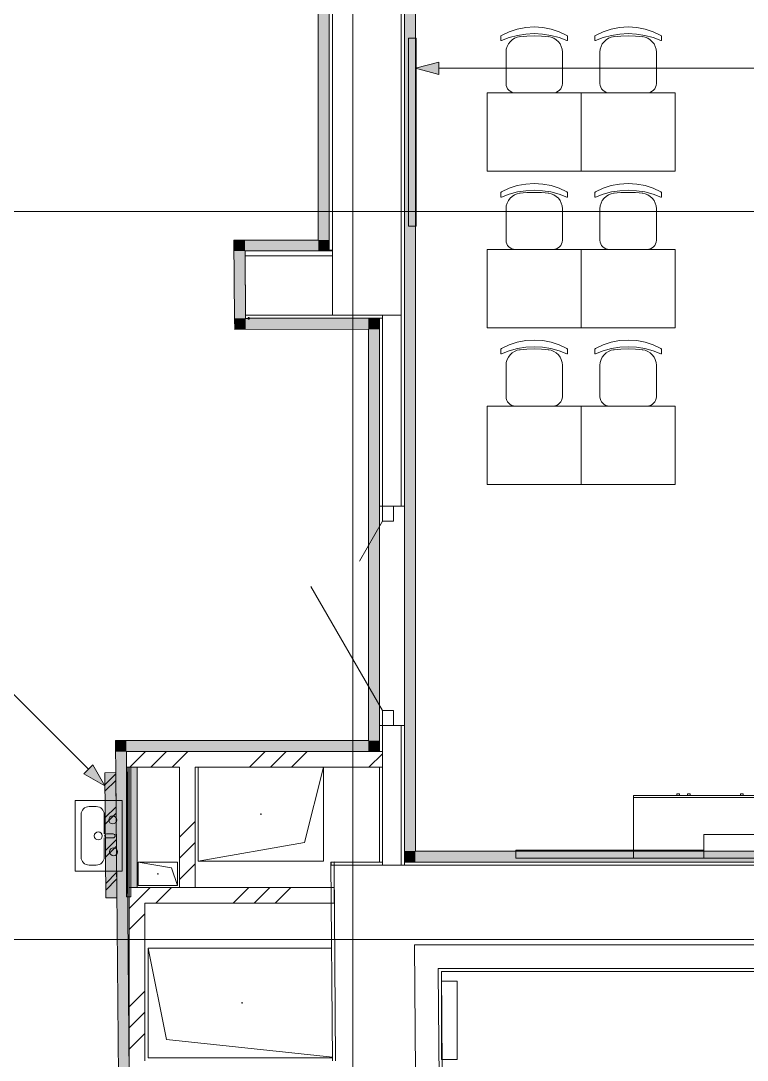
# Model space of a CAD drawing. Header units: millimetres. Extents: x 0 to 1189, y 0 to 841.
# Drawn here: x 771 to 817.4, y 363.2 to 429.5 of the extents above; entities that cross this region are included whole.
import ezdxf

# ---------------------------------------------------------------- set-up
doc = ezdxf.new("R2010")
doc.units = ezdxf.units.MM

msp = doc.modelspace()

# ---------------------------------------------------------------- hatches: boundary and pattern name
at = {"true_color": 0xf1d696}
h = msp.add_hatch(color=41, dxfattribs=at)
h.dxf.hatch_style = 2
h.paths.add_polyline_path([(795.468215, 376.516346), (795.468215, 457.69147), (796.168216, 457.69147), (796.168216, 376.516346)])
h = msp.add_hatch(color=41, dxfattribs=at)
h.dxf.hatch_style = 2
h.paths.add_polyline_path([(789.968207, 454.763465), (790.668208, 454.763465), (790.668208, 415.541406), (789.968207, 415.541406)])
at = {"true_color": 0x999999}
h = msp.add_hatch(color=253, dxfattribs=at)
h.dxf.hatch_style = 2
h.paths.add_polyline_path([(795.718216, 428.436425), (796.218216, 428.436425), (796.218216, 416.436407), (795.718216, 416.436407)])
at = {"true_color": 0x0077b0}
h = msp.add_hatch(color=144, dxfattribs=at)
h.dxf.hatch_style = 2
h.paths.add_polyline_path([(796.168216, 426.509422), (797.661219, 426.909423), (797.661219, 426.109422)])
at = {"true_color": 0xf1d696}
h = msp.add_hatch(color=41, dxfattribs=at)
h.dxf.hatch_style = 2
h.paths.add_polyline_path([(784.584199, 415.541406), (785.2842, 415.541406), (785.2902, 414.841404)])
h = msp.add_hatch(color=41, dxfattribs=at)
h.dxf.hatch_style = 2
h.paths.add_polyline_path([(785.2902, 414.841404), (784.590199, 414.841404), (784.584199, 415.541406)])
h = msp.add_hatch(color=41, dxfattribs=at)
h.dxf.hatch_style = 2
h.paths.add_polyline_path([(789.968207, 415.541406), (789.968207, 414.841404), (785.2902, 414.841404), (785.2842, 415.541406)])
h = msp.add_hatch(color=41, dxfattribs=at)
h.dxf.hatch_style = 2
h.paths.add_polyline_path([(789.968207, 415.541406), (790.668208, 415.541406), (790.668208, 414.841404)])
h = msp.add_hatch(color=41, dxfattribs=at)
h.dxf.hatch_style = 2
h.paths.add_polyline_path([(789.968207, 414.841404), (789.968207, 415.541406), (790.668208, 414.841404)])
h = msp.add_hatch(color=41, dxfattribs=at)
h.dxf.hatch_style = 2
h.paths.add_polyline_path([(784.590199, 414.841404), (785.2902, 414.841404), (785.3252, 410.535398), (784.625199, 410.534398)])
h = msp.add_hatch(color=41, dxfattribs=at)
h.dxf.hatch_style = 2
h.paths.add_polyline_path([(785.3252, 410.535398), (784.631199, 409.834397), (784.625199, 410.534398)])
h = msp.add_hatch(color=41, dxfattribs=at)
h.dxf.hatch_style = 2
h.paths.add_polyline_path([(785.3252, 410.535398), (785.3312, 409.835397), (784.631199, 409.834397)])
h = msp.add_hatch(color=41, dxfattribs=at)
h.dxf.hatch_style = 2
h.paths.add_polyline_path([(785.3312, 409.835397), (785.3252, 410.535398), (793.168212, 410.540398), (793.168212, 409.840397)])
h = msp.add_hatch(color=7)
h.dxf.hatch_style = 2
h.paths.add_polyline_path([(785.4352, 410.536398), (785.461638, 410.472835), (785.5252, 410.446398), (785.588763, 410.472835), (785.6152, 410.536398), (785.588763, 410.604961), (785.5252, 410.631398), (785.461638, 410.604961)])
h = msp.add_hatch(color=41, dxfattribs=at)
h.dxf.hatch_style = 2
h.paths.add_polyline_path([(793.168212, 409.840397), (793.168212, 410.540398), (793.868213, 410.541398)])
h = msp.add_hatch(color=41, dxfattribs=at)
h.dxf.hatch_style = 2
h.paths.add_polyline_path([(793.868213, 409.841397), (793.168212, 409.840397), (793.868213, 410.541398)])
h = msp.add_hatch(color=41, dxfattribs=at)
h.dxf.hatch_style = 2
h.paths.add_polyline_path([(793.168212, 409.840397), (793.868213, 409.841397), (793.868213, 383.566357), (793.168212, 383.566357)])
h = msp.add_hatch(color=41, dxfattribs=at)
h.dxf.hatch_style = 2
h.paths.add_polyline_path([(777.016187, 383.566357), (777.716188, 383.566357), (777.722188, 382.866356)])
h = msp.add_hatch(color=41, dxfattribs=at)
h.dxf.hatch_style = 2
h.paths.add_polyline_path([(777.722188, 382.866356), (777.022187, 382.866356), (777.016187, 383.566357)])
h = msp.add_hatch(color=41, dxfattribs=at)
h.dxf.hatch_style = 2
h.paths.add_polyline_path([(793.168212, 383.566357), (793.168212, 382.866356), (777.722188, 382.866356), (777.716188, 383.566357)])
h = msp.add_hatch(color=41, dxfattribs=at)
h.dxf.hatch_style = 2
h.paths.add_polyline_path([(793.168212, 383.566357), (793.868213, 383.566357), (793.868213, 382.866356)])
h = msp.add_hatch(color=41, dxfattribs=at)
h.dxf.hatch_style = 2
h.paths.add_polyline_path([(793.168212, 382.866356), (793.168212, 383.566357), (793.868213, 382.866356)])
h = msp.add_hatch(color=41, dxfattribs=at)
h.dxf.hatch_style = 2
h.paths.add_polyline_path([(777.022187, 382.866356), (777.722188, 382.866356), (777.902188, 362.116324), (777.202187, 362.116324)])
at = {"true_color": 0x0077b0}
h = msp.add_hatch(color=144, dxfattribs=at)
h.dxf.hatch_style = 2
h.paths.add_polyline_path([(776.341186, 380.683352), (775.003184, 381.456353), (775.568185, 382.022354)])
h = msp.add_hatch(color=7)
h.dxf.hatch_style = 2
h.paths.add_polyline_path([(778.402189, 374.192342), (778.002189, 374.192342), (778.002189, 381.866354), (778.402189, 381.866354)])
at = {"true_color": 0xfd8379}
h = msp.add_hatch(color=11, dxfattribs=at)
h.dxf.hatch_style = 2
h.paths.add_polyline_path([(777.103187, 373.525341), (776.403186, 373.519341), (776.334186, 381.518354), (777.034187, 381.525354)])
at = {"true_color": 0xf1d696}
h = msp.add_hatch(color=41, dxfattribs=at)
h.dxf.hatch_style = 2
h.paths.add_polyline_path([(795.468215, 376.516346), (796.168216, 376.516346), (795.468215, 375.816345)])
h = msp.add_hatch(color=41, dxfattribs=at)
h.dxf.hatch_style = 2
h.paths.add_polyline_path([(796.168216, 376.516346), (796.168216, 375.816345), (795.468215, 375.816345)])
h = msp.add_hatch(color=41, dxfattribs=at)
h.dxf.hatch_style = 2
h.paths.add_polyline_path([(851.315301, 376.516346), (851.321301, 375.816345), (796.168216, 375.816345), (796.168216, 376.516346)])
at = {"true_color": 0x999999}
h = msp.add_hatch(color=253, dxfattribs=at)
h.dxf.hatch_style = 2
h.paths.add_polyline_path([(802.588226, 376.066345), (802.588226, 376.566346), (814.588245, 376.566346), (814.588245, 376.066345)])

# ---------------------------------------------------------------- linework, layer by layer
at = {"color": 7, "lineweight": 0}
for points in [[(792.17321, 251.095154), (792.17321, 721.485873)], [(790.668208, 473.927495), (790.668208, 414.894405)], [(790.868208, 473.777495), (790.868208, 414.541404)], [(790.868208, 414.894405), (790.868208, 473.777495)], [(795.268215, 410.741398), (795.268215, 473.777495)], [(795.468215, 398.54138), (795.468215, 473.927495)], [(795.468215, 457.69147), (795.468215, 376.516346)], [(796.168216, 376.516346), (796.168216, 456.991469)], [(790.668208, 415.541406), (790.668208, 455.463467)], [(789.968207, 454.763465), (789.968207, 415.541406)], [(198.085303, 417.371408), (863.72632, 417.371408)], [(784.584199, 415.541406), (785.2842, 415.541406)], [(784.584199, 415.541406), (784.625199, 410.534398)], [(789.968207, 415.541406), (785.2842, 415.541406)], [(790.668208, 414.841404), (790.668208, 415.541406)], [(790.868208, 414.841404), (785.2902, 414.841404)], [(785.2902, 414.841404), (785.2922, 414.541404)], [(785.3252, 410.535398), (785.2902, 414.841404)], [(785.2902, 414.841404), (790.668208, 414.841404)], [(790.868208, 414.541404), (785.2922, 414.541404)], [(785.2922, 414.541404), (785.3232, 410.741398)], [(790.668208, 414.894405), (790.868208, 414.894405)], [(790.868208, 410.741398), (790.868208, 414.541404)], [(784.631199, 409.834397), (784.625199, 410.534398)], [(785.3232, 410.741398), (795.268215, 410.741398)], [(785.3232, 410.741398), (785.3252, 410.535398)], [(793.168212, 410.540398), (785.3252, 410.535398)], [(785.3252, 410.535398), (785.5252, 410.536398)], [(785.5252, 410.541398), (794.074213, 410.541398)], [(793.868213, 410.541398), (793.168212, 410.540398)], [(793.868213, 410.541398), (793.868213, 398.54138)], [(793.868213, 383.566357), (793.868213, 410.541398)], [(794.068213, 398.54138), (794.068213, 410.741398)], [(794.074213, 410.541398), (794.074213, 410.741398)], [(795.268215, 410.741398), (795.268215, 398.54138)], [(784.631199, 409.834397), (793.168212, 409.840397)], [(793.168212, 409.840397), (793.168212, 383.566357)], [(793.868213, 398.54138), (794.068213, 398.54138)], [(794.768214, 398.54138), (794.068213, 398.54138)], [(794.068213, 398.54138), (794.068213, 397.591378)], [(794.768214, 397.591378), (794.768214, 398.54138)], [(794.768214, 398.54138), (795.268215, 398.54138)], [(795.268215, 398.54138), (795.468215, 398.54138)], [(794.068213, 397.591378), (792.593211, 395.036374)], [(794.068213, 397.591378), (794.768214, 397.591378)], [(794.068213, 385.49136), (789.493206, 393.415372)], [(794.768214, 385.49136), (794.068213, 385.49136)], [(794.068213, 385.49136), (794.068213, 384.541358)], [(794.768214, 384.541358), (794.768214, 385.49136)], [(794.068213, 384.541358), (793.868213, 384.541358)], [(793.868213, 384.541358), (793.868213, 382.866356)], [(794.068213, 384.541358), (794.768214, 384.541358)], [(794.068213, 375.616345), (794.068213, 384.541358)], [(795.268215, 384.541358), (794.768214, 384.541358)], [(795.268215, 375.616345), (795.268215, 384.541358)], [(795.468215, 384.541358), (795.268215, 384.541358)], [(795.468215, 375.616345), (795.468215, 384.541358)], [(777.016187, 383.566357), (777.716188, 383.566357)], [(777.016187, 383.566357), (777.202187, 362.116324)], [(793.168212, 383.566357), (777.716188, 383.566357)], [(793.868213, 382.866356), (793.868213, 383.566357)], [(794.068213, 382.866356), (777.722188, 382.866356)], [(777.722188, 382.866356), (777.722188, 381.866354)], [(777.902188, 362.116324), (777.722188, 382.866356)], [(777.722188, 382.866356), (793.868213, 382.866356)], [(777.933189, 381.866354), (778.93319, 382.866356)], [(779.282191, 381.866354), (780.282192, 382.866356)], [(780.632193, 381.866354), (781.632194, 382.866356)], [(785.5662, 381.866354), (786.566202, 382.866356)], [(786.916202, 381.866354), (787.916204, 382.866356)], [(788.265204, 381.866354), (789.265206, 382.866356)], [(793.199212, 381.866354), (794.068213, 382.734355)], [(777.722188, 381.866354), (781.102193, 381.866354)], [(777.722188, 381.866354), (777.722188, 373.592341)], [(777.812188, 381.866354), (777.812188, 373.592341)], [(777.902188, 381.866354), (777.902188, 373.592341)], [(778.002189, 373.592341), (778.002189, 381.866354)], [(778.402189, 374.192342), (778.402189, 381.866354)], [(781.102193, 381.866354), (781.102193, 374.192342)], [(782.102195, 381.866354), (794.068213, 381.866354)], [(782.102195, 374.192342), (782.102195, 381.866354)], [(782.295195, 381.866354), (782.295195, 375.866345)], [(782.295195, 381.866354), (782.295195, 375.866345)], [(789.095206, 377.066347), (790.295207, 381.866354)], [(790.295207, 375.866345), (790.295207, 381.866354)], [(790.295207, 375.866345), (790.295207, 381.866354)], [(793.868213, 381.866354), (793.868213, 375.816345)], [(777.034187, 381.525354), (776.334186, 381.518354)], [(776.334186, 381.518354), (776.403186, 373.519341)], [(776.340186, 380.754352), (777.034187, 381.448353)], [(777.103187, 373.525341), (777.034187, 381.525354)], [(776.344186, 380.334352), (777.038187, 381.028353)], [(777.445188, 379.735351), (774.445183, 379.735351)], [(774.445183, 379.735351), (774.445183, 375.235344)], [(777.445188, 379.735351), (774.445183, 379.735351)], [(774.445183, 379.735351), (774.445183, 375.235344)], [(777.445188, 375.235344), (777.445188, 379.735351)], [(777.445188, 375.235344), (777.445188, 379.735351)], [(774.826184, 378.846349), (774.836528, 378.948568), (774.866184, 379.04385), (774.91309, 379.130131), (774.975184, 379.20535), (775.050403, 379.267444), (775.136684, 379.31435), (775.231966, 379.344006), (775.334185, 379.35435)], [(775.794185, 379.35435), (775.334185, 379.35435)], [(775.794185, 379.35435), (775.896691, 379.344006), (775.992107, 379.31435), (776.078406, 379.267444), (776.153561, 379.20535), (776.215543, 379.130131), (776.262327, 379.04385), (776.291883, 378.948568), (776.302186, 378.846349)], [(776.359186, 378.651349), (777.053187, 379.34535)], [(774.826184, 378.846349), (774.826184, 376.124345)], [(776.302186, 377.612348), (776.302186, 378.846349)], [(776.362186, 378.231349), (777.056187, 378.92535)], [(776.843187, 378.247349), (776.744437, 378.267208), (776.663687, 378.321474), (776.609186, 378.402177), (776.589186, 378.501349), (776.609186, 378.600099), (776.663687, 378.680849), (776.744437, 378.735349), (776.843187, 378.755349)], [(776.843187, 378.755349), (776.941937, 378.735349), (777.022687, 378.680849), (777.077187, 378.600099), (777.097187, 378.501349), (777.077187, 378.402177), (777.022687, 378.321474), (776.941937, 378.267208), (776.843187, 378.247349)], [(786.295201, 378.841349), (786.270201, 378.86635), (786.295201, 378.89135)], [(786.270201, 378.85935), (786.295201, 378.89135)], [(786.295201, 378.89135), (786.320201, 378.86635), (786.295201, 378.841349)], [(786.295201, 378.89135), (786.320201, 378.86635), (786.316201, 378.853349)], [(781.102193, 377.402347), (782.102195, 378.402349)], [(775.922185, 377.231347), (775.823013, 377.251206), (775.74231, 377.305472), (775.688044, 377.386175), (775.668185, 377.485347), (775.688044, 377.584098), (775.74231, 377.664848), (775.823013, 377.719348), (775.922185, 377.739348)], [(775.922185, 377.739348), (776.020936, 377.719348), (776.101686, 377.664848), (776.156186, 377.584098), (776.176186, 377.485347), (776.156186, 377.386175), (776.101686, 377.305472), (776.020936, 377.251206), (775.922185, 377.231347)], [(776.302186, 376.124345), (776.302186, 377.358347)], [(776.453186, 377.358347), (776.403811, 377.368207), (776.363436, 377.395222), (776.336186, 377.43555), (776.326186, 377.485347), (776.336186, 377.534722), (776.363436, 377.575098), (776.403811, 377.602348), (776.453186, 377.612348)], [(776.377186, 376.548346), (777.071187, 377.242347)], [(776.874187, 377.612348), (776.453186, 377.612348)], [(776.874187, 377.358347), (776.453186, 377.358347)], [(776.874187, 377.612348), (776.923562, 377.602348), (776.963937, 377.575098), (776.991187, 377.534722), (777.001187, 377.485347), (776.991187, 377.43555), (776.963937, 377.395222), (776.923562, 377.368207), (776.874187, 377.358347)], [(776.381186, 376.128345), (777.075187, 376.822346)], [(776.895187, 376.215345), (776.796437, 376.235205), (776.715687, 376.289471), (776.661187, 376.370174), (776.641187, 376.469346), (776.661187, 376.568096), (776.715687, 376.648846), (776.796437, 376.703346), (776.895187, 376.723346)], [(776.895187, 376.723346), (776.993937, 376.703346), (777.074687, 376.648846), (777.129187, 376.568096), (777.149187, 376.469346), (777.129187, 376.370174), (777.074687, 376.289471), (776.993937, 376.235205), (776.895187, 376.215345)], [(781.102193, 376.052345), (782.102195, 377.052347)], [(782.295195, 375.866345), (789.095206, 377.066347)], [(795.468215, 375.816345), (795.468215, 376.516346)], [(851.315301, 376.516346), (796.168216, 376.516346)], [(775.334185, 375.616345), (775.231966, 375.626647), (775.136684, 375.656204), (775.050403, 375.702987), (774.975184, 375.76497), (774.91309, 375.840124), (774.866184, 375.926423), (774.836528, 376.021839), (774.826184, 376.124345)], [(776.302186, 376.124345), (776.291883, 376.021839), (776.262327, 375.926423), (776.215543, 375.840124), (776.153561, 375.76497), (776.078406, 375.702987), (775.992107, 375.656204), (775.896691, 375.626647), (775.794185, 375.616345)], [(778.468189, 374.316343), (778.468189, 375.816345)], [(778.468189, 375.816345), (780.968193, 375.816345)], [(778.468189, 375.816345), (780.593193, 375.441344)], [(780.968193, 375.816345), (778.468189, 375.816345)], [(778.468189, 375.816345), (778.468189, 374.316343)], [(780.968193, 375.816345), (780.968193, 374.316343)], [(780.968193, 374.316343), (780.968193, 375.816345)], [(782.295195, 375.866345), (790.295207, 375.866345)], [(782.295195, 375.866345), (790.295207, 375.866345)], [(790.979208, 375.817345), (790.779208, 375.816345)], [(790.779208, 375.816345), (790.875208, 363.116325)], [(790.781208, 375.816345), (790.781208, 375.616345)], [(790.781208, 375.816345), (794.068213, 375.816345)], [(790.981208, 375.616345), (790.979208, 375.817345)], [(854.223305, 375.816345), (795.468215, 375.816345)], [(795.468215, 375.816345), (852.021302, 375.816345)], [(774.445183, 375.235344), (777.445188, 375.235344)], [(774.445183, 375.235344), (777.445188, 375.235344)], [(775.334185, 375.616345), (775.794185, 375.616345)], [(776.395186, 374.445343), (777.089187, 375.139344)], [(779.718191, 375.041344), (779.693191, 375.066344), (779.718191, 375.091344)], [(779.693191, 375.066344), (779.712191, 375.090344)], [(779.718191, 375.091344), (779.743191, 375.066344), (779.718191, 375.041344)], [(779.725191, 375.090344), (779.743191, 375.066344), (779.740191, 375.053344)], [(780.593193, 375.441344), (780.968193, 374.316343)], [(781.102193, 374.703343), (782.102195, 375.703345)], [(790.781208, 375.616345), (790.981208, 375.616345)], [(790.981208, 375.616345), (791.075209, 363.116325)], [(854.623306, 375.616345), (790.981208, 375.616345)], [(795.468215, 375.616345), (854.223305, 375.616345)], [(776.399186, 374.025342), (777.093187, 374.719343)], [(779.718191, 375.041344), (779.697191, 375.053344)], [(790.991208, 374.192342), (777.902188, 374.192342)], [(777.902188, 374.192342), (777.902188, 362.116324)], [(778.242189, 373.192341), (779.242191, 374.192342)], [(780.968193, 374.316343), (778.468189, 374.316343)], [(778.468189, 374.316343), (780.968193, 374.316343)], [(779.591191, 373.192341), (780.591193, 374.192342)], [(784.526199, 373.192341), (785.5262, 374.192342)], [(785.875201, 373.192341), (786.875202, 374.192342)], [(787.225203, 373.192341), (788.225204, 374.192342)], [(790.991208, 373.192341), (790.991208, 374.192342)], [(776.403186, 373.519341), (777.103187, 373.525341)], [(777.722188, 373.592341), (778.002189, 373.592341)], [(777.902188, 372.85234), (778.242189, 373.192341)], [(778.90219, 373.192341), (790.991208, 373.192341)], [(778.90219, 363.116325), (778.90219, 373.192341)], [(777.902188, 371.503338), (778.90219, 372.50334)], [(198.085303, 370.871337), (863.72632, 370.871337)], [(796.119216, 370.516337), (859.764314, 370.516337)], [(796.119216, 370.516337), (796.202216, 359.68632)], [(779.10219, 370.316336), (790.821208, 370.316336)], [(779.10219, 363.316326), (779.10219, 370.316336)], [(780.269192, 364.483328), (779.10219, 370.316336)], [(779.10219, 370.316336), (779.10219, 363.316326)], [(790.821208, 370.316336), (779.10219, 370.316336)], [(797.631219, 369.016334), (797.631219, 368.816334)], [(797.631219, 369.016334), (861.276316, 369.016334)], [(797.632219, 368.816334), (797.631219, 369.016334)], [(797.632219, 368.816334), (797.702219, 359.69832)], [(797.832219, 368.816334), (861.476316, 368.816334)], [(797.902219, 359.69932), (797.832219, 368.816334)], [(798.83722, 368.198333), (797.837219, 368.198333)], [(797.837219, 368.198333), (797.837219, 363.198326)], [(798.83722, 363.198326), (798.83722, 368.198333)], [(777.902188, 366.568331), (778.90219, 367.568332)], [(785.102199, 366.791331), (785.077199, 366.816331), (785.102199, 366.841331)], [(785.096199, 366.792331), (785.077199, 366.816331), (785.081199, 366.829331)], [(785.102199, 366.841331), (785.127199, 366.816331), (785.102199, 366.791331)], [(785.102199, 366.841331), (785.124199, 366.829331)], [(785.127199, 366.816331), (785.109199, 366.792331)], [(777.902188, 365.219329), (778.90219, 366.21933)], [(777.902188, 363.870327), (778.90219, 364.870328)], [(790.874208, 363.341326), (780.269192, 364.483328)], [(790.874208, 363.316326), (779.10219, 363.316326)], [(779.10219, 363.316326), (790.874208, 363.316326)], [(797.837219, 363.198326), (798.83722, 363.198326)]]:
    msp.add_lwpolyline(points, dxfattribs=at)
at = {"color": 253, "lineweight": 0, "true_color": 0x999999}
for points in [[(801.666225, 428.610426), (802.159397, 428.844723), (802.676101, 429.014051), (803.209868, 429.116817), (803.754228, 429.151426), (804.29901, 429.116817), (804.83273, 429.014051), (805.349199, 428.844723), (805.842231, 428.610426)], [(801.666225, 428.610426), (802.159397, 428.844723), (802.676101, 429.014051), (803.209868, 429.116817), (803.754228, 429.151426), (804.29901, 429.116817), (804.83273, 429.014051), (805.349199, 428.844723), (805.842231, 428.610426)], [(807.666234, 428.610426), (808.159407, 428.844723), (808.67611, 429.014051), (809.209877, 429.116817), (809.754237, 429.151426), (810.299019, 429.116817), (810.832739, 429.014051), (811.349208, 428.844723), (811.84224, 428.610426)], [(807.666234, 428.610426), (808.159407, 428.844723), (808.67611, 429.014051), (809.209877, 429.116817), (809.754237, 429.151426), (810.299019, 429.116817), (810.832739, 429.014051), (811.349208, 428.844723), (811.84224, 428.610426)], [(795.718216, 428.436425), (796.218216, 428.436425)], [(795.718216, 416.436407), (795.718216, 428.436425)], [(796.218216, 428.436425), (796.218216, 416.436407)], [(801.619225, 428.526425), (801.63185, 428.574425), (801.666225, 428.610426)], [(801.619225, 428.526425), (801.63185, 428.574425), (801.666225, 428.610426)], [(801.619225, 428.526425), (801.619225, 428.309425)], [(801.619225, 428.526425), (801.619225, 428.309425)], [(801.662225, 428.282425), (801.649225, 428.279425), (801.628225, 428.28805), (801.619225, 428.309425)], [(801.662225, 428.282425), (801.649225, 428.279425), (801.628225, 428.28805), (801.619225, 428.309425)], [(801.662225, 428.282425), (802.166288, 428.472941), (802.685726, 428.610301), (803.216415, 428.693473), (803.754228, 428.721426), (804.292041, 428.693473), (804.82273, 428.610301), (805.342168, 428.472941), (805.846231, 428.282425)], [(801.662225, 428.282425), (802.166288, 428.472941), (802.685726, 428.610301), (803.216415, 428.693473), (803.754228, 428.721426), (804.292041, 428.693473), (804.82273, 428.610301), (805.342168, 428.472941), (805.846231, 428.282425)], [(801.954225, 427.539424), (801.971938, 427.727332), (802.022991, 427.904003), (802.104255, 428.065977), (802.212601, 428.2098), (802.3449, 428.332013), (802.498023, 428.42916), (802.668842, 428.497783), (802.854227, 428.534425)], [(801.954225, 427.539424), (801.971938, 427.727332), (802.022991, 427.904003), (802.104255, 428.065977), (802.212601, 428.2098), (802.3449, 428.332013), (802.498023, 428.42916), (802.668842, 428.497783), (802.854227, 428.534425)], [(802.813227, 428.529425), (803.282977, 428.5708), (803.754228, 428.584425), (804.225854, 428.5708), (804.695229, 428.529425)], [(802.813227, 428.529425), (803.282977, 428.5708), (803.754228, 428.584425), (804.225854, 428.5708), (804.695229, 428.529425)], [(804.654229, 428.534425), (804.839614, 428.497783), (805.010433, 428.42916), (805.163556, 428.332013), (805.295855, 428.2098), (805.404201, 428.065977), (805.485465, 427.904003), (805.536518, 427.727332), (805.554231, 427.539424)], [(804.654229, 428.534425), (804.839614, 428.497783), (805.010433, 428.42916), (805.163556, 428.332013), (805.295855, 428.2098), (805.404201, 428.065977), (805.485465, 427.904003), (805.536518, 427.727332), (805.554231, 427.539424)], [(805.842231, 428.610426), (805.876606, 428.574425), (805.889231, 428.526425)], [(805.842231, 428.610426), (805.876606, 428.574425), (805.889231, 428.526425)], [(805.889231, 428.309425), (805.880606, 428.28805), (805.859231, 428.279425), (805.846231, 428.282425)], [(805.889231, 428.309425), (805.880606, 428.28805), (805.859231, 428.279425), (805.846231, 428.282425)], [(805.889231, 428.526425), (805.889231, 428.309425)], [(805.889231, 428.526425), (805.889231, 428.309425)], [(807.619234, 428.526425), (807.631859, 428.574425), (807.666234, 428.610426)], [(807.619234, 428.526425), (807.631859, 428.574425), (807.666234, 428.610426)], [(807.619234, 428.526425), (807.619234, 428.309425)], [(807.619234, 428.526425), (807.619234, 428.309425)], [(807.662234, 428.282425), (807.649234, 428.279425), (807.628234, 428.28805), (807.619234, 428.309425)], [(807.662234, 428.282425), (807.649234, 428.279425), (807.628234, 428.28805), (807.619234, 428.309425)], [(807.662234, 428.282425), (808.166297, 428.472941), (808.685735, 428.610301), (809.216424, 428.693473), (809.754237, 428.721426), (810.29205, 428.693473), (810.822739, 428.610301), (811.342177, 428.472941), (811.84624, 428.282425)], [(807.662234, 428.282425), (808.166297, 428.472941), (808.685735, 428.610301), (809.216424, 428.693473), (809.754237, 428.721426), (810.29205, 428.693473), (810.822739, 428.610301), (811.342177, 428.472941), (811.84624, 428.282425)], [(807.954234, 427.539424), (807.971947, 427.727332), (808.023, 427.904003), (808.104264, 428.065977), (808.21261, 428.2098), (808.344909, 428.332013), (808.498032, 428.42916), (808.668851, 428.497783), (808.854236, 428.534425)], [(807.954234, 427.539424), (807.971947, 427.727332), (808.023, 427.904003), (808.104264, 428.065977), (808.21261, 428.2098), (808.344909, 428.332013), (808.498032, 428.42916), (808.668851, 428.497783), (808.854236, 428.534425)], [(808.813236, 428.529425), (809.282986, 428.5708), (809.754237, 428.584425), (810.225863, 428.5708), (810.695239, 428.529425)], [(808.813236, 428.529425), (809.282986, 428.5708), (809.754237, 428.584425), (810.225863, 428.5708), (810.695239, 428.529425)], [(810.654238, 428.534425), (810.839624, 428.497783), (811.010442, 428.42916), (811.163565, 428.332013), (811.295864, 428.2098), (811.40421, 428.065977), (811.485474, 427.904003), (811.536527, 427.727332), (811.55424, 427.539424)], [(810.654238, 428.534425), (810.839624, 428.497783), (811.010442, 428.42916), (811.163565, 428.332013), (811.295864, 428.2098), (811.40421, 428.065977), (811.485474, 427.904003), (811.536527, 427.727332), (811.55424, 427.539424)], [(811.84224, 428.610426), (811.876615, 428.574425), (811.88924, 428.526425)], [(811.84224, 428.610426), (811.876615, 428.574425), (811.88924, 428.526425)], [(811.88924, 428.309425), (811.880615, 428.28805), (811.85924, 428.279425), (811.84624, 428.282425)], [(811.88924, 428.309425), (811.880615, 428.28805), (811.85924, 428.279425), (811.84624, 428.282425)], [(811.88924, 428.526425), (811.88924, 428.309425)], [(811.88924, 428.526425), (811.88924, 428.309425)], [(801.954225, 425.536421), (801.954225, 427.539424)], [(801.954225, 425.536421), (801.954225, 427.539424)], [(805.554231, 425.536421), (805.554231, 427.539424)], [(805.554231, 425.536421), (805.554231, 427.539424)], [(807.954234, 425.536421), (807.954234, 427.539424)], [(807.954234, 425.536421), (807.954234, 427.539424)], [(811.55424, 425.536421), (811.55424, 427.539424)], [(811.55424, 425.536421), (811.55424, 427.539424)], [(800.755223, 424.93642), (806.755233, 424.93642)], [(800.755223, 419.936412), (800.755223, 424.93642)], [(802.554226, 424.93642), (802.433411, 424.948584), (802.320835, 424.983482), (802.218923, 425.038725), (802.1301, 425.11192), (802.056794, 425.200678), (802.001428, 425.302608), (801.96643, 425.415319), (801.954225, 425.536421)], [(802.554226, 424.93642), (802.433411, 424.948584), (802.320835, 424.983482), (802.218923, 425.038725), (802.1301, 425.11192), (802.056794, 425.200678), (802.001428, 425.302608), (801.96643, 425.415319), (801.954225, 425.536421)], [(804.95523, 424.93642), (802.554226, 424.93642)], [(804.95523, 424.93642), (802.554226, 424.93642)], [(805.554231, 425.536421), (805.542026, 425.415319), (805.507028, 425.302608), (805.451662, 425.200678), (805.378355, 425.11192), (805.289533, 425.038725), (805.187621, 424.983482), (805.075044, 424.948584), (804.95423, 424.93642)], [(805.554231, 425.536421), (805.542026, 425.415319), (805.507028, 425.302608), (805.451662, 425.200678), (805.378355, 425.11192), (805.289533, 425.038725), (805.187621, 424.983482), (805.075044, 424.948584), (804.95423, 424.93642)], [(806.755233, 424.93642), (812.755242, 424.93642)], [(806.755233, 419.936412), (806.755233, 424.93642)], [(806.755233, 424.93642), (806.755233, 419.936412)], [(808.554235, 424.93642), (808.433421, 424.948584), (808.320844, 424.983482), (808.218932, 425.038725), (808.13011, 425.11192), (808.056803, 425.200678), (808.001438, 425.302608), (807.966439, 425.415319), (807.954234, 425.536421)], [(808.554235, 424.93642), (808.433421, 424.948584), (808.320844, 424.983482), (808.218932, 425.038725), (808.13011, 425.11192), (808.056803, 425.200678), (808.001438, 425.302608), (807.966439, 425.415319), (807.954234, 425.536421)], [(810.955239, 424.93642), (808.554235, 424.93642)], [(810.955239, 424.93642), (808.554235, 424.93642)], [(811.55424, 425.536421), (811.542035, 425.415319), (811.507037, 425.302608), (811.451671, 425.200678), (811.378365, 425.11192), (811.289542, 425.038725), (811.18763, 424.983482), (811.075054, 424.948584), (810.954239, 424.93642)], [(811.55424, 425.536421), (811.542035, 425.415319), (811.507037, 425.302608), (811.451671, 425.200678), (811.378365, 425.11192), (811.289542, 425.038725), (811.18763, 424.983482), (811.075054, 424.948584), (810.954239, 424.93642)], [(812.755242, 424.93642), (812.755242, 419.936412)], [(806.755233, 419.936412), (800.755223, 419.936412)], [(812.755242, 419.936412), (806.755233, 419.936412)], [(801.666225, 418.61041), (802.159397, 418.844707), (802.676101, 419.014036), (803.209868, 419.116802), (803.754228, 419.151411), (804.29901, 419.116802), (804.83273, 419.014036), (805.349199, 418.844707), (805.842231, 418.61041)], [(801.666225, 418.61041), (802.159397, 418.844707), (802.676101, 419.014036), (803.209868, 419.116802), (803.754228, 419.151411), (804.29901, 419.116802), (804.83273, 419.014036), (805.349199, 418.844707), (805.842231, 418.61041)], [(807.666234, 418.61041), (808.159407, 418.844707), (808.67611, 419.014036), (809.209877, 419.116802), (809.754237, 419.151411), (810.299019, 419.116802), (810.832739, 419.014036), (811.349208, 418.844707), (811.84224, 418.61041)], [(807.666234, 418.61041), (808.159407, 418.844707), (808.67611, 419.014036), (809.209877, 419.116802), (809.754237, 419.151411), (810.299019, 419.116802), (810.832739, 419.014036), (811.349208, 418.844707), (811.84224, 418.61041)], [(801.619225, 418.52641), (801.63185, 418.57441), (801.666225, 418.61041)], [(801.619225, 418.52641), (801.63185, 418.57441), (801.666225, 418.61041)], [(801.619225, 418.52641), (801.619225, 418.30941)], [(801.619225, 418.52641), (801.619225, 418.30941)], [(801.662225, 418.28241), (801.649225, 418.27941), (801.628225, 418.288035), (801.619225, 418.30941)], [(801.662225, 418.28241), (801.649225, 418.27941), (801.628225, 418.288035), (801.619225, 418.30941)], [(801.662225, 418.28241), (802.166288, 418.472926), (802.685726, 418.610285), (803.216415, 418.693457), (803.754228, 418.72141), (804.292041, 418.693457), (804.82273, 418.610285), (805.342168, 418.472926), (805.846231, 418.28241)], [(801.662225, 418.28241), (802.166288, 418.472926), (802.685726, 418.610285), (803.216415, 418.693457), (803.754228, 418.72141), (804.292041, 418.693457), (804.82273, 418.610285), (805.342168, 418.472926), (805.846231, 418.28241)], [(801.954225, 417.539409), (801.971938, 417.727317), (802.022991, 417.903987), (802.104255, 418.065962), (802.212601, 418.209785), (802.3449, 418.331998), (802.498023, 418.429144), (802.668842, 418.497767), (802.854227, 418.53441)], [(801.954225, 417.539409), (801.971938, 417.727317), (802.022991, 417.903987), (802.104255, 418.065962), (802.212601, 418.209785), (802.3449, 418.331998), (802.498023, 418.429144), (802.668842, 418.497767), (802.854227, 418.53441)], [(802.813227, 418.52941), (803.282977, 418.570785), (803.754228, 418.58441), (804.225854, 418.570785), (804.695229, 418.52941)], [(802.813227, 418.52941), (803.282977, 418.570785), (803.754228, 418.58441), (804.225854, 418.570785), (804.695229, 418.52941)], [(804.654229, 418.53441), (804.839614, 418.497767), (805.010433, 418.429144), (805.163556, 418.331998), (805.295855, 418.209785), (805.404201, 418.065962), (805.485465, 417.903987), (805.536518, 417.727317), (805.554231, 417.539409)], [(804.654229, 418.53441), (804.839614, 418.497767), (805.010433, 418.429144), (805.163556, 418.331998), (805.295855, 418.209785), (805.404201, 418.065962), (805.485465, 417.903987), (805.536518, 417.727317), (805.554231, 417.539409)], [(805.842231, 418.61041), (805.876606, 418.57441), (805.889231, 418.52641)], [(805.842231, 418.61041), (805.876606, 418.57441), (805.889231, 418.52641)], [(805.889231, 418.30941), (805.880606, 418.288035), (805.859231, 418.27941), (805.846231, 418.28241)], [(805.889231, 418.30941), (805.880606, 418.288035), (805.859231, 418.27941), (805.846231, 418.28241)], [(805.889231, 418.52641), (805.889231, 418.30941)], [(805.889231, 418.52641), (805.889231, 418.30941)], [(807.619234, 418.52641), (807.631859, 418.57441), (807.666234, 418.61041)], [(807.619234, 418.52641), (807.631859, 418.57441), (807.666234, 418.61041)], [(807.619234, 418.52641), (807.619234, 418.30941)], [(807.619234, 418.52641), (807.619234, 418.30941)], [(807.662234, 418.28241), (807.649234, 418.27941), (807.628234, 418.288035), (807.619234, 418.30941)], [(807.662234, 418.28241), (807.649234, 418.27941), (807.628234, 418.288035), (807.619234, 418.30941)], [(807.662234, 418.28241), (808.166297, 418.472926), (808.685735, 418.610285), (809.216424, 418.693457), (809.754237, 418.72141), (810.29205, 418.693457), (810.822739, 418.610285), (811.342177, 418.472926), (811.84624, 418.28241)], [(807.662234, 418.28241), (808.166297, 418.472926), (808.685735, 418.610285), (809.216424, 418.693457), (809.754237, 418.72141), (810.29205, 418.693457), (810.822739, 418.610285), (811.342177, 418.472926), (811.84624, 418.28241)], [(807.954234, 417.539409), (807.971947, 417.727317), (808.023, 417.903987), (808.104264, 418.065962), (808.21261, 418.209785), (808.344909, 418.331998), (808.498032, 418.429144), (808.668851, 418.497767), (808.854236, 418.53441)], [(807.954234, 417.539409), (807.971947, 417.727317), (808.023, 417.903987), (808.104264, 418.065962), (808.21261, 418.209785), (808.344909, 418.331998), (808.498032, 418.429144), (808.668851, 418.497767), (808.854236, 418.53441)], [(808.813236, 418.52941), (809.282986, 418.570785), (809.754237, 418.58441), (810.225863, 418.570785), (810.695239, 418.52941)], [(808.813236, 418.52941), (809.282986, 418.570785), (809.754237, 418.58441), (810.225863, 418.570785), (810.695239, 418.52941)], [(810.654238, 418.53441), (810.839624, 418.497767), (811.010442, 418.429144), (811.163565, 418.331998), (811.295864, 418.209785), (811.40421, 418.065962), (811.485474, 417.903987), (811.536527, 417.727317), (811.55424, 417.539409)], [(810.654238, 418.53441), (810.839624, 418.497767), (811.010442, 418.429144), (811.163565, 418.331998), (811.295864, 418.209785), (811.40421, 418.065962), (811.485474, 417.903987), (811.536527, 417.727317), (811.55424, 417.539409)], [(811.84224, 418.61041), (811.876615, 418.57441), (811.88924, 418.52641)], [(811.84224, 418.61041), (811.876615, 418.57441), (811.88924, 418.52641)], [(811.88924, 418.30941), (811.880615, 418.288035), (811.85924, 418.27941), (811.84624, 418.28241)], [(811.88924, 418.30941), (811.880615, 418.288035), (811.85924, 418.27941), (811.84624, 418.28241)], [(811.88924, 418.52641), (811.88924, 418.30941)], [(811.88924, 418.52641), (811.88924, 418.30941)], [(801.954225, 415.536406), (801.954225, 417.539409)], [(801.954225, 415.536406), (801.954225, 417.539409)], [(805.554231, 415.536406), (805.554231, 417.539409)], [(805.554231, 415.536406), (805.554231, 417.539409)], [(807.954234, 415.536406), (807.954234, 417.539409)], [(807.954234, 415.536406), (807.954234, 417.539409)], [(811.55424, 415.536406), (811.55424, 417.539409)], [(811.55424, 415.536406), (811.55424, 417.539409)], [(796.218216, 416.436407), (795.718216, 416.436407)], [(800.755223, 414.936405), (806.755233, 414.936405)], [(800.755223, 409.936397), (800.755223, 414.936405)], [(802.554226, 414.936405), (802.433411, 414.948569), (802.320835, 414.983467), (802.218923, 415.038709), (802.1301, 415.111905), (802.056794, 415.200663), (802.001428, 415.302593), (801.96643, 415.415304), (801.954225, 415.536406)], [(802.554226, 414.936405), (802.433411, 414.948569), (802.320835, 414.983467), (802.218923, 415.038709), (802.1301, 415.111905), (802.056794, 415.200663), (802.001428, 415.302593), (801.96643, 415.415304), (801.954225, 415.536406)], [(804.95523, 414.936405), (802.554226, 414.936405)], [(804.95523, 414.936405), (802.554226, 414.936405)], [(805.554231, 415.536406), (805.542026, 415.415304), (805.507028, 415.302593), (805.451662, 415.200663), (805.378355, 415.111905), (805.289533, 415.038709), (805.187621, 414.983467), (805.075044, 414.948569), (804.95423, 414.936405)], [(805.554231, 415.536406), (805.542026, 415.415304), (805.507028, 415.302593), (805.451662, 415.200663), (805.378355, 415.111905), (805.289533, 415.038709), (805.187621, 414.983467), (805.075044, 414.948569), (804.95423, 414.936405)], [(806.755233, 414.936405), (812.755242, 414.936405)], [(806.755233, 409.936397), (806.755233, 414.936405)], [(806.755233, 414.936405), (806.755233, 409.936397)], [(808.554235, 414.936405), (808.433421, 414.948569), (808.320844, 414.983467), (808.218932, 415.038709), (808.13011, 415.111905), (808.056803, 415.200663), (808.001438, 415.302593), (807.966439, 415.415304), (807.954234, 415.536406)], [(808.554235, 414.936405), (808.433421, 414.948569), (808.320844, 414.983467), (808.218932, 415.038709), (808.13011, 415.111905), (808.056803, 415.200663), (808.001438, 415.302593), (807.966439, 415.415304), (807.954234, 415.536406)], [(810.955239, 414.936405), (808.554235, 414.936405)], [(810.955239, 414.936405), (808.554235, 414.936405)], [(811.55424, 415.536406), (811.542035, 415.415304), (811.507037, 415.302593), (811.451671, 415.200663), (811.378365, 415.111905), (811.289542, 415.038709), (811.18763, 414.983467), (811.075054, 414.948569), (810.954239, 414.936405)], [(811.55424, 415.536406), (811.542035, 415.415304), (811.507037, 415.302593), (811.451671, 415.200663), (811.378365, 415.111905), (811.289542, 415.038709), (811.18763, 414.983467), (811.075054, 414.948569), (810.954239, 414.936405)], [(812.755242, 414.936405), (812.755242, 409.936397)], [(806.755233, 409.936397), (800.755223, 409.936397)], [(812.755242, 409.936397), (806.755233, 409.936397)], [(801.666225, 408.610395), (802.159397, 408.844692), (802.676101, 409.014021), (803.209868, 409.116786), (803.754228, 409.151396), (804.29901, 409.116786), (804.83273, 409.014021), (805.349199, 408.844692), (805.842231, 408.610395)], [(801.666225, 408.610395), (802.159397, 408.844692), (802.676101, 409.014021), (803.209868, 409.116786), (803.754228, 409.151396), (804.29901, 409.116786), (804.83273, 409.014021), (805.349199, 408.844692), (805.842231, 408.610395)], [(807.666234, 408.610395), (808.159407, 408.844692), (808.67611, 409.014021), (809.209877, 409.116786), (809.754237, 409.151396), (810.299019, 409.116786), (810.832739, 409.014021), (811.349208, 408.844692), (811.84224, 408.610395)], [(807.666234, 408.610395), (808.159407, 408.844692), (808.67611, 409.014021), (809.209877, 409.116786), (809.754237, 409.151396), (810.299019, 409.116786), (810.832739, 409.014021), (811.349208, 408.844692), (811.84224, 408.610395)], [(801.619225, 408.526395), (801.63185, 408.574395), (801.666225, 408.610395)], [(801.619225, 408.526395), (801.63185, 408.574395), (801.666225, 408.610395)], [(801.619225, 408.526395), (801.619225, 408.309394)], [(801.619225, 408.526395), (801.619225, 408.309394)], [(801.662225, 408.282394), (801.649225, 408.279394), (801.628225, 408.288019), (801.619225, 408.309394)], [(801.662225, 408.282394), (801.649225, 408.279394), (801.628225, 408.288019), (801.619225, 408.309394)], [(801.662225, 408.282394), (802.166288, 408.47291), (802.685726, 408.61027), (803.216415, 408.693442), (803.754228, 408.721395), (804.292041, 408.693442), (804.82273, 408.61027), (805.342168, 408.47291), (805.846231, 408.282394)], [(801.662225, 408.282394), (802.166288, 408.47291), (802.685726, 408.61027), (803.216415, 408.693442), (803.754228, 408.721395), (804.292041, 408.693442), (804.82273, 408.61027), (805.342168, 408.47291), (805.846231, 408.282394)], [(801.954225, 407.539393), (801.971938, 407.727302), (802.022991, 407.903972), (802.104255, 408.065947), (802.212601, 408.209769), (802.3449, 408.331982), (802.498023, 408.429129), (802.668842, 408.497752), (802.854227, 408.534395)], [(801.954225, 407.539393), (801.971938, 407.727302), (802.022991, 407.903972), (802.104255, 408.065947), (802.212601, 408.209769), (802.3449, 408.331982), (802.498023, 408.429129), (802.668842, 408.497752), (802.854227, 408.534395)], [(802.813227, 408.529395), (803.282977, 408.57077), (803.754228, 408.584395), (804.225854, 408.57077), (804.695229, 408.529395)], [(802.813227, 408.529395), (803.282977, 408.57077), (803.754228, 408.584395), (804.225854, 408.57077), (804.695229, 408.529395)], [(804.654229, 408.534395), (804.839614, 408.497752), (805.010433, 408.429129), (805.163556, 408.331982), (805.295855, 408.209769), (805.404201, 408.065947), (805.485465, 407.903972), (805.536518, 407.727302), (805.554231, 407.539393)], [(804.654229, 408.534395), (804.839614, 408.497752), (805.010433, 408.429129), (805.163556, 408.331982), (805.295855, 408.209769), (805.404201, 408.065947), (805.485465, 407.903972), (805.536518, 407.727302), (805.554231, 407.539393)], [(805.842231, 408.610395), (805.876606, 408.574395), (805.889231, 408.526395)], [(805.842231, 408.610395), (805.876606, 408.574395), (805.889231, 408.526395)], [(805.889231, 408.309394), (805.880606, 408.288019), (805.859231, 408.279394), (805.846231, 408.282394)], [(805.889231, 408.309394), (805.880606, 408.288019), (805.859231, 408.279394), (805.846231, 408.282394)], [(805.889231, 408.526395), (805.889231, 408.309394)], [(805.889231, 408.526395), (805.889231, 408.309394)], [(807.619234, 408.526395), (807.631859, 408.574395), (807.666234, 408.610395)], [(807.619234, 408.526395), (807.631859, 408.574395), (807.666234, 408.610395)], [(807.619234, 408.526395), (807.619234, 408.309394)], [(807.619234, 408.526395), (807.619234, 408.309394)], [(807.662234, 408.282394), (807.649234, 408.279394), (807.628234, 408.288019), (807.619234, 408.309394)], [(807.662234, 408.282394), (807.649234, 408.279394), (807.628234, 408.288019), (807.619234, 408.309394)], [(807.662234, 408.282394), (808.166297, 408.47291), (808.685735, 408.61027), (809.216424, 408.693442), (809.754237, 408.721395), (810.29205, 408.693442), (810.822739, 408.61027), (811.342177, 408.47291), (811.84624, 408.282394)], [(807.662234, 408.282394), (808.166297, 408.47291), (808.685735, 408.61027), (809.216424, 408.693442), (809.754237, 408.721395), (810.29205, 408.693442), (810.822739, 408.61027), (811.342177, 408.47291), (811.84624, 408.282394)], [(807.954234, 407.539393), (807.971947, 407.727302), (808.023, 407.903972), (808.104264, 408.065947), (808.21261, 408.209769), (808.344909, 408.331982), (808.498032, 408.429129), (808.668851, 408.497752), (808.854236, 408.534395)], [(807.954234, 407.539393), (807.971947, 407.727302), (808.023, 407.903972), (808.104264, 408.065947), (808.21261, 408.209769), (808.344909, 408.331982), (808.498032, 408.429129), (808.668851, 408.497752), (808.854236, 408.534395)], [(808.813236, 408.529395), (809.282986, 408.57077), (809.754237, 408.584395), (810.225863, 408.57077), (810.695239, 408.529395)], [(808.813236, 408.529395), (809.282986, 408.57077), (809.754237, 408.584395), (810.225863, 408.57077), (810.695239, 408.529395)], [(810.654238, 408.534395), (810.839624, 408.497752), (811.010442, 408.429129), (811.163565, 408.331982), (811.295864, 408.209769), (811.40421, 408.065947), (811.485474, 407.903972), (811.536527, 407.727302), (811.55424, 407.539393)], [(810.654238, 408.534395), (810.839624, 408.497752), (811.010442, 408.429129), (811.163565, 408.331982), (811.295864, 408.209769), (811.40421, 408.065947), (811.485474, 407.903972), (811.536527, 407.727302), (811.55424, 407.539393)], [(811.84224, 408.610395), (811.876615, 408.574395), (811.88924, 408.526395)], [(811.84224, 408.610395), (811.876615, 408.574395), (811.88924, 408.526395)], [(811.88924, 408.309394), (811.880615, 408.288019), (811.85924, 408.279394), (811.84624, 408.282394)], [(811.88924, 408.309394), (811.880615, 408.288019), (811.85924, 408.279394), (811.84624, 408.282394)], [(811.88924, 408.526395), (811.88924, 408.309394)], [(811.88924, 408.526395), (811.88924, 408.309394)], [(801.954225, 405.53639), (801.954225, 407.539393)], [(801.954225, 405.53639), (801.954225, 407.539393)], [(805.554231, 405.53639), (805.554231, 407.539393)], [(805.554231, 405.53639), (805.554231, 407.539393)], [(807.954234, 405.53639), (807.954234, 407.539393)], [(807.954234, 405.53639), (807.954234, 407.539393)], [(811.55424, 405.53639), (811.55424, 407.539393)], [(811.55424, 405.53639), (811.55424, 407.539393)], [(802.554226, 404.936389), (802.433411, 404.948553), (802.320835, 404.983452), (802.218923, 405.038694), (802.1301, 405.11189), (802.056794, 405.200648), (802.001428, 405.302577), (801.96643, 405.415289), (801.954225, 405.53639)], [(802.554226, 404.936389), (802.433411, 404.948553), (802.320835, 404.983452), (802.218923, 405.038694), (802.1301, 405.11189), (802.056794, 405.200648), (802.001428, 405.302577), (801.96643, 405.415289), (801.954225, 405.53639)], [(805.554231, 405.53639), (805.542026, 405.415289), (805.507028, 405.302577), (805.451662, 405.200648), (805.378355, 405.11189), (805.289533, 405.038694), (805.187621, 404.983452), (805.075044, 404.948553), (804.95423, 404.936389)], [(805.554231, 405.53639), (805.542026, 405.415289), (805.507028, 405.302577), (805.451662, 405.200648), (805.378355, 405.11189), (805.289533, 405.038694), (805.187621, 404.983452), (805.075044, 404.948553), (804.95423, 404.936389)], [(808.554235, 404.936389), (808.433421, 404.948553), (808.320844, 404.983452), (808.218932, 405.038694), (808.13011, 405.11189), (808.056803, 405.200648), (808.001438, 405.302577), (807.966439, 405.415289), (807.954234, 405.53639)], [(808.554235, 404.936389), (808.433421, 404.948553), (808.320844, 404.983452), (808.218932, 405.038694), (808.13011, 405.11189), (808.056803, 405.200648), (808.001438, 405.302577), (807.966439, 405.415289), (807.954234, 405.53639)], [(811.55424, 405.53639), (811.542035, 405.415289), (811.507037, 405.302577), (811.451671, 405.200648), (811.378365, 405.11189), (811.289542, 405.038694), (811.18763, 404.983452), (811.075054, 404.948553), (810.954239, 404.936389)], [(811.55424, 405.53639), (811.542035, 405.415289), (811.507037, 405.302577), (811.451671, 405.200648), (811.378365, 405.11189), (811.289542, 405.038694), (811.18763, 404.983452), (811.075054, 404.948553), (810.954239, 404.936389)], [(800.755223, 404.936389), (806.755233, 404.936389)], [(800.755223, 399.936382), (800.755223, 404.936389)], [(804.95523, 404.936389), (802.554226, 404.936389)], [(804.95523, 404.936389), (802.554226, 404.936389)], [(806.755233, 404.936389), (812.755242, 404.936389)], [(806.755233, 399.936382), (806.755233, 404.936389)], [(806.755233, 404.936389), (806.755233, 399.936382)], [(810.955239, 404.936389), (808.554235, 404.936389)], [(810.955239, 404.936389), (808.554235, 404.936389)], [(812.755242, 404.936389), (812.755242, 399.936382)], [(806.755233, 399.936382), (800.755223, 399.936382)], [(812.755242, 399.936382), (806.755233, 399.936382)], [(824.58826, 380.066351), (810.088238, 380.066351)], [(810.088238, 380.066351), (810.088238, 376.066345)], [(824.58826, 379.945351), (810.088238, 379.945351)], [(813.033242, 380.168352), (812.859242, 380.168352)], [(812.859242, 380.168352), (812.859242, 380.066351)], [(812.859242, 380.066351), (813.033242, 380.066351)], [(813.033242, 380.066351), (813.033242, 380.168352)], [(813.710243, 380.168352), (813.536243, 380.168352)], [(813.536243, 380.168352), (813.536243, 380.066351)], [(813.536243, 380.066351), (813.710243, 380.066351)], [(813.710243, 380.066351), (813.710243, 380.168352)], [(817.103248, 380.168352), (816.929248, 380.168352)], [(816.929248, 380.168352), (816.929248, 380.066351)], [(816.929248, 380.066351), (817.103248, 380.066351)], [(817.103248, 380.066351), (817.103248, 380.168352)], [(814.588245, 377.566348), (834.588275, 377.566348)], [(814.588245, 376.066345), (814.588245, 377.566348)], [(802.588226, 376.066345), (802.588226, 376.566346)], [(802.588226, 376.566346), (814.588245, 376.566346)], [(814.588245, 376.566346), (814.588245, 376.066345)], [(814.588245, 376.066345), (802.588226, 376.066345)], [(810.088238, 376.066345), (824.58826, 376.066345)], [(834.588275, 376.066345), (814.588245, 376.066345)]]:
    msp.add_lwpolyline(points, dxfattribs=at)
at = {"color": 144, "lineweight": 0, "true_color": 0x0077b0}
for points in [[(796.168216, 426.509422), (797.661219, 426.909423)], [(797.661219, 426.909423), (797.661219, 426.109422)], [(796.168216, 426.509422), (797.661219, 426.109422)], [(797.661219, 426.509422), (830.539269, 426.509422)], [(775.286184, 381.739354), (769.469176, 387.555363)], [(775.003184, 381.456353), (775.568185, 382.022354)], [(776.341186, 380.683352), (775.568185, 382.022354)], [(776.341186, 380.683352), (775.003184, 381.456353)]]:
    msp.add_lwpolyline(points, dxfattribs=at)

doc.saveas('drawing.dxf')
